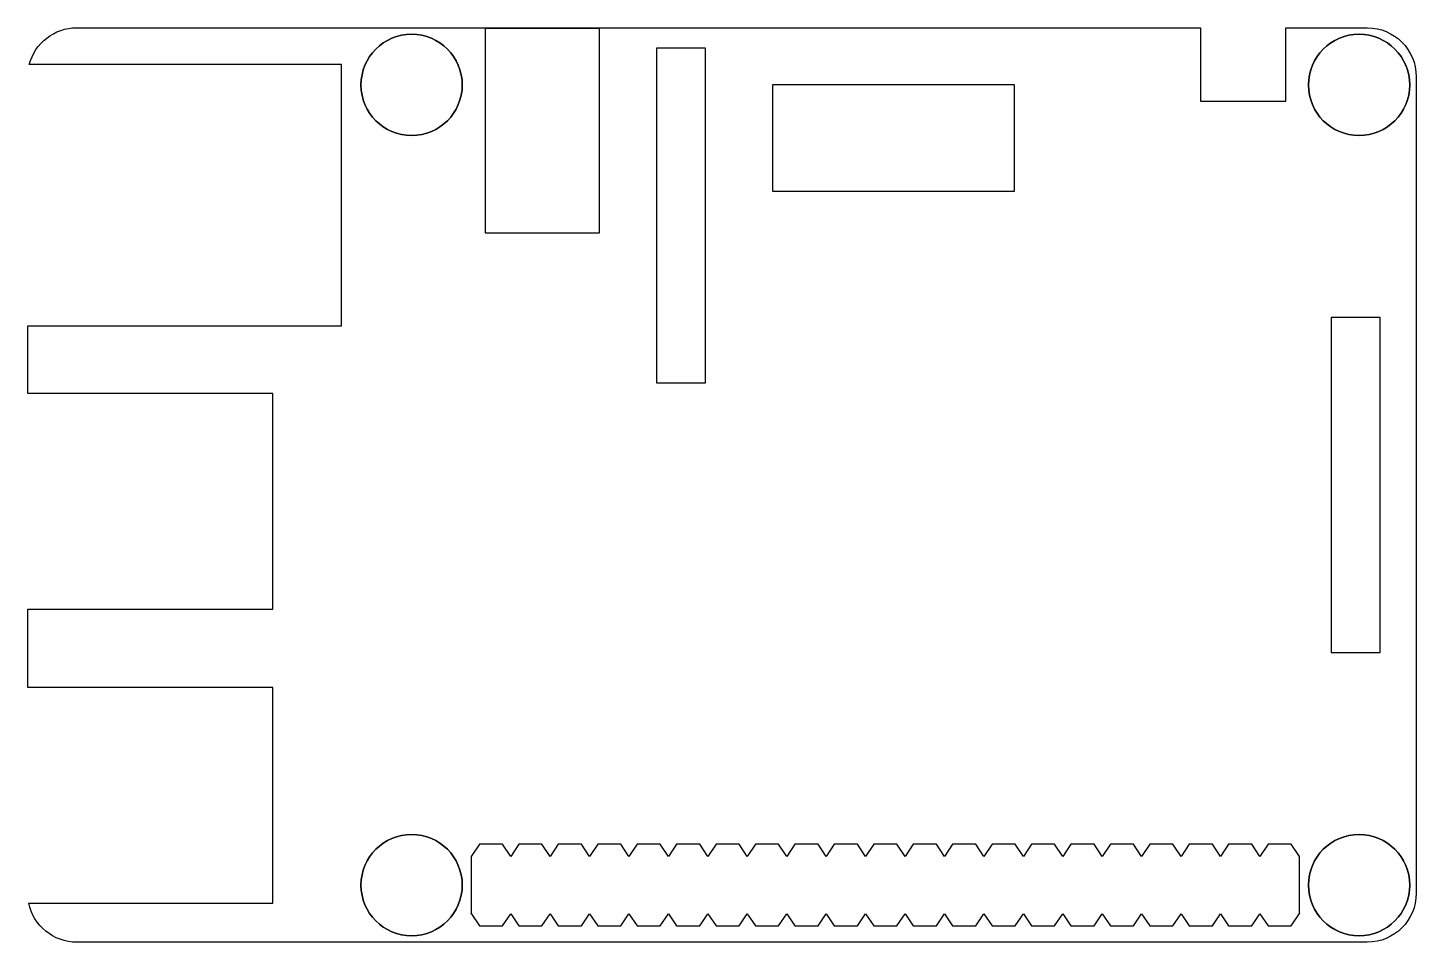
# Model space of a CAD drawing. Header units: millimetres. Extents: x -42.5 to 42.5, y -28 to 28.
import ezdxf

# ---------------------------------------------------------------- set-up
doc = ezdxf.new("R2010")
doc.units = ezdxf.units.MM
doc.layers.get('0').update_dxf_attribs({"linetype": 'CONTINUOUS'})

msp = doc.modelspace()

# ---------------------------------------------------------------- linework, layer by layer
msp.add_lwpolyline([(-39.5, 28), (29.28952, 28), (29.28952, 23.5), (34.51048, 23.5), (34.51048, 28), (39.5, 28, -0.41421356), (42.5, 25), (42.5, -25, -0.41421356), (39.5, -28), (-39.5, -28, -0.35639396), (-42.43939, -25.6), (-27.5, -25.6), (-27.5, -12.4), (-42.5, -12.4), (-42.5, -7.6), (-27.5, -7.6), (-27.5, 5.6), (-42.5, 5.6), (-42.5, 9.75), (-23.3, 9.75), (-23.3, 25.75), (-42.40474, 25.75, -0.34199871)], format="xyb", close=True)
msp.add_lwpolyline([(-39.5, 28), (29.28952, 28), (29.28952, 23.5), (34.51048, 23.5), (34.51048, 28), (39.5, 28, -0.41421356), (42.5, 25), (42.5, -25, -0.41421356), (39.5, -28), (-39.5, -28, -0.35639396), (-42.43939, -25.6), (-27.5, -25.6), (-27.5, -12.4), (-42.5, -12.4), (-42.5, -7.6), (-27.5, -7.6), (-27.5, 5.6), (-42.5, 5.6), (-42.5, 9.75), (-23.3, 9.75), (-23.3, 25.75), (-42.40474, 25.75, -0.34199871)], format="xyb", close=True)
for points in [[(-14.5, 15.45), (-7.5, 15.45), (-7.5, 27.95), (-14.5, 27.95)], [(-14.5, 15.45), (-7.5, 15.45), (-7.5, 27.95), (-14.5, 27.95)], [(-4, 6.25), (-1, 6.25), (-1, 26.75), (-4, 26.75)], [(-4, 6.25), (-1, 6.25), (-1, 26.75), (-4, 26.75)], [(17.9, 18), (17.9, 24.5), (3.1, 24.5), (3.1, 18)], [(17.9, 18), (17.9, 24.5), (3.1, 24.5), (3.1, 18)], [(40.3, 10.25), (37.3, 10.25), (37.3, -10.25), (40.3, -10.25)], [(40.3, 10.25), (37.3, 10.25), (37.3, -10.25), (40.3, -10.25)], [(-15.35, -22.7473), (-15.35, -26.2527), (-15.3482, -26.25), (-14.8482, -27), (-13.434, -27), (-12.9361, -26.25315), (-12.4382, -27), (-11.0198, -27), (-10.5219, -26.25315), (-10.024, -27), (-8.6056, -27), (-8.1077, -26.25315), (-7.6098, -27), (-6.1914, -27), (-5.6935, -26.25315), (-5.1956, -27), (-3.7772, -27), (-3.2793, -26.25315), (-2.7814, -27), (-1.363, -27), (-0.8651, -26.25315), (-0.3672, -27), (1.0512, -27), (1.5491, -26.25315), (2.047, -27), (3.4654, -27), (3.9633, -26.25315), (4.4612, -27), (5.8796, -27), (6.3775, -26.25315), (6.8754, -27), (8.2938, -27), (8.7917, -26.25315), (9.2896, -27), (10.708, -27), (11.2059, -26.25315), (11.7038, -27), (13.1222, -27), (13.6201, -26.25315), (14.118, -27), (15.5364, -27), (16.0343, -26.25315), (16.5322, -27), (17.9506, -27), (18.4485, -26.25315), (18.9464, -27), (20.3648, -27), (20.8627, -26.25315), (21.3606, -27), (22.779, -27), (23.2769, -26.25315), (23.7748, -27), (25.1932, -27), (25.6911, -26.25315), (26.189, -27), (27.6074, -27), (28.1053, -26.25315), (28.6032, -27), (30.0216, -27), (30.5195, -26.25315), (31.0174, -27), (32.4358, -27), (32.9337, -26.25315), (33.4316, -27), (34.8458, -27), (35.3458, -26.25), (35.35, -26.2563), (35.35, -22.7437), (35.3458, -22.75), (34.8458, -22), (33.4316, -22), (32.9337, -22.74685), (32.4358, -22), (31.0174, -22), (30.5195, -22.74685), (30.0216, -22), (28.6032, -22), (28.1053, -22.74685), (27.6074, -22), (26.189, -22), (25.6911, -22.74685), (25.1932, -22), (23.7748, -22), (23.2769, -22.74685), (22.779, -22), (21.3606, -22), (20.8627, -22.74685), (20.3648, -22), (18.9464, -22), (18.4485, -22.74685), (17.9506, -22), (16.5322, -22), (16.0343, -22.74685), (15.5364, -22), (14.118, -22), (13.6201, -22.74685), (13.1222, -22), (11.7038, -22), (11.2059, -22.74685), (10.708, -22), (9.2896, -22), (8.7917, -22.74685), (8.2938, -22), (6.8754, -22), (6.3775, -22.74685), (5.8796, -22), (4.4612, -22), (3.9633, -22.74685), (3.4654, -22), (2.047, -22), (1.5491, -22.74685), (1.0512, -22), (-0.3672, -22), (-0.8651, -22.74685), (-1.363, -22), (-2.7814, -22), (-3.2793, -22.74685), (-3.7772, -22), (-5.1956, -22), (-5.6935, -22.74685), (-6.1914, -22), (-7.6098, -22), (-8.1077, -22.74685), (-8.6056, -22), (-10.024, -22), (-10.5219, -22.74685), (-11.0198, -22), (-12.4382, -22), (-12.9361, -22.74685), (-13.434, -22), (-14.8482, -22), (-15.3482, -22.75)], [(-15.35, -22.7473), (-15.35, -26.2527), (-15.3482, -26.25), (-14.8482, -27), (-13.434, -27), (-12.9361, -26.25315), (-12.4382, -27), (-11.0198, -27), (-10.5219, -26.25315), (-10.024, -27), (-8.6056, -27), (-8.1077, -26.25315), (-7.6098, -27), (-6.1914, -27), (-5.6935, -26.25315), (-5.1956, -27), (-3.7772, -27), (-3.2793, -26.25315), (-2.7814, -27), (-1.363, -27), (-0.8651, -26.25315), (-0.3672, -27), (1.0512, -27), (1.5491, -26.25315), (2.047, -27), (3.4654, -27), (3.9633, -26.25315), (4.4612, -27), (5.8796, -27), (6.3775, -26.25315), (6.8754, -27), (8.2938, -27), (8.7917, -26.25315), (9.2896, -27), (10.708, -27), (11.2059, -26.25315), (11.7038, -27), (13.1222, -27), (13.6201, -26.25315), (14.118, -27), (15.5364, -27), (16.0343, -26.25315), (16.5322, -27), (17.9506, -27), (18.4485, -26.25315), (18.9464, -27), (20.3648, -27), (20.8627, -26.25315), (21.3606, -27), (22.779, -27), (23.2769, -26.25315), (23.7748, -27), (25.1932, -27), (25.6911, -26.25315), (26.189, -27), (27.6074, -27), (28.1053, -26.25315), (28.6032, -27), (30.0216, -27), (30.5195, -26.25315), (31.0174, -27), (32.4358, -27), (32.9337, -26.25315), (33.4316, -27), (34.8458, -27), (35.3458, -26.25), (35.35, -26.2563), (35.35, -22.7437), (35.3458, -22.75), (34.8458, -22), (33.4316, -22), (32.9337, -22.74685), (32.4358, -22), (31.0174, -22), (30.5195, -22.74685), (30.0216, -22), (28.6032, -22), (28.1053, -22.74685), (27.6074, -22), (26.189, -22), (25.6911, -22.74685), (25.1932, -22), (23.7748, -22), (23.2769, -22.74685), (22.779, -22), (21.3606, -22), (20.8627, -22.74685), (20.3648, -22), (18.9464, -22), (18.4485, -22.74685), (17.9506, -22), (16.5322, -22), (16.0343, -22.74685), (15.5364, -22), (14.118, -22), (13.6201, -22.74685), (13.1222, -22), (11.7038, -22), (11.2059, -22.74685), (10.708, -22), (9.2896, -22), (8.7917, -22.74685), (8.2938, -22), (6.8754, -22), (6.3775, -22.74685), (5.8796, -22), (4.4612, -22), (3.9633, -22.74685), (3.4654, -22), (2.047, -22), (1.5491, -22.74685), (1.0512, -22), (-0.3672, -22), (-0.8651, -22.74685), (-1.363, -22), (-2.7814, -22), (-3.2793, -22.74685), (-3.7772, -22), (-5.1956, -22), (-5.6935, -22.74685), (-6.1914, -22), (-7.6098, -22), (-8.1077, -22.74685), (-8.6056, -22), (-10.024, -22), (-10.5219, -22.74685), (-11.0198, -22), (-12.4382, -22), (-12.9361, -22.74685), (-13.434, -22), (-14.8482, -22), (-15.3482, -22.75)]]:
    msp.add_lwpolyline(points, close=True)
at = {"extrusion": (0, 0, -1)}
for centre in [(19, 24.5), (-39, 24.5), (19, -24.5), (-39, -24.5)]:
    msp.add_circle(centre, 3.1, dxfattribs=at)
for centre in [(-19, 24.5), (39, 24.5), (-19, -24.5), (39, -24.5)]:
    msp.add_circle(centre, 3.1)

doc.saveas('drawing.dxf')
